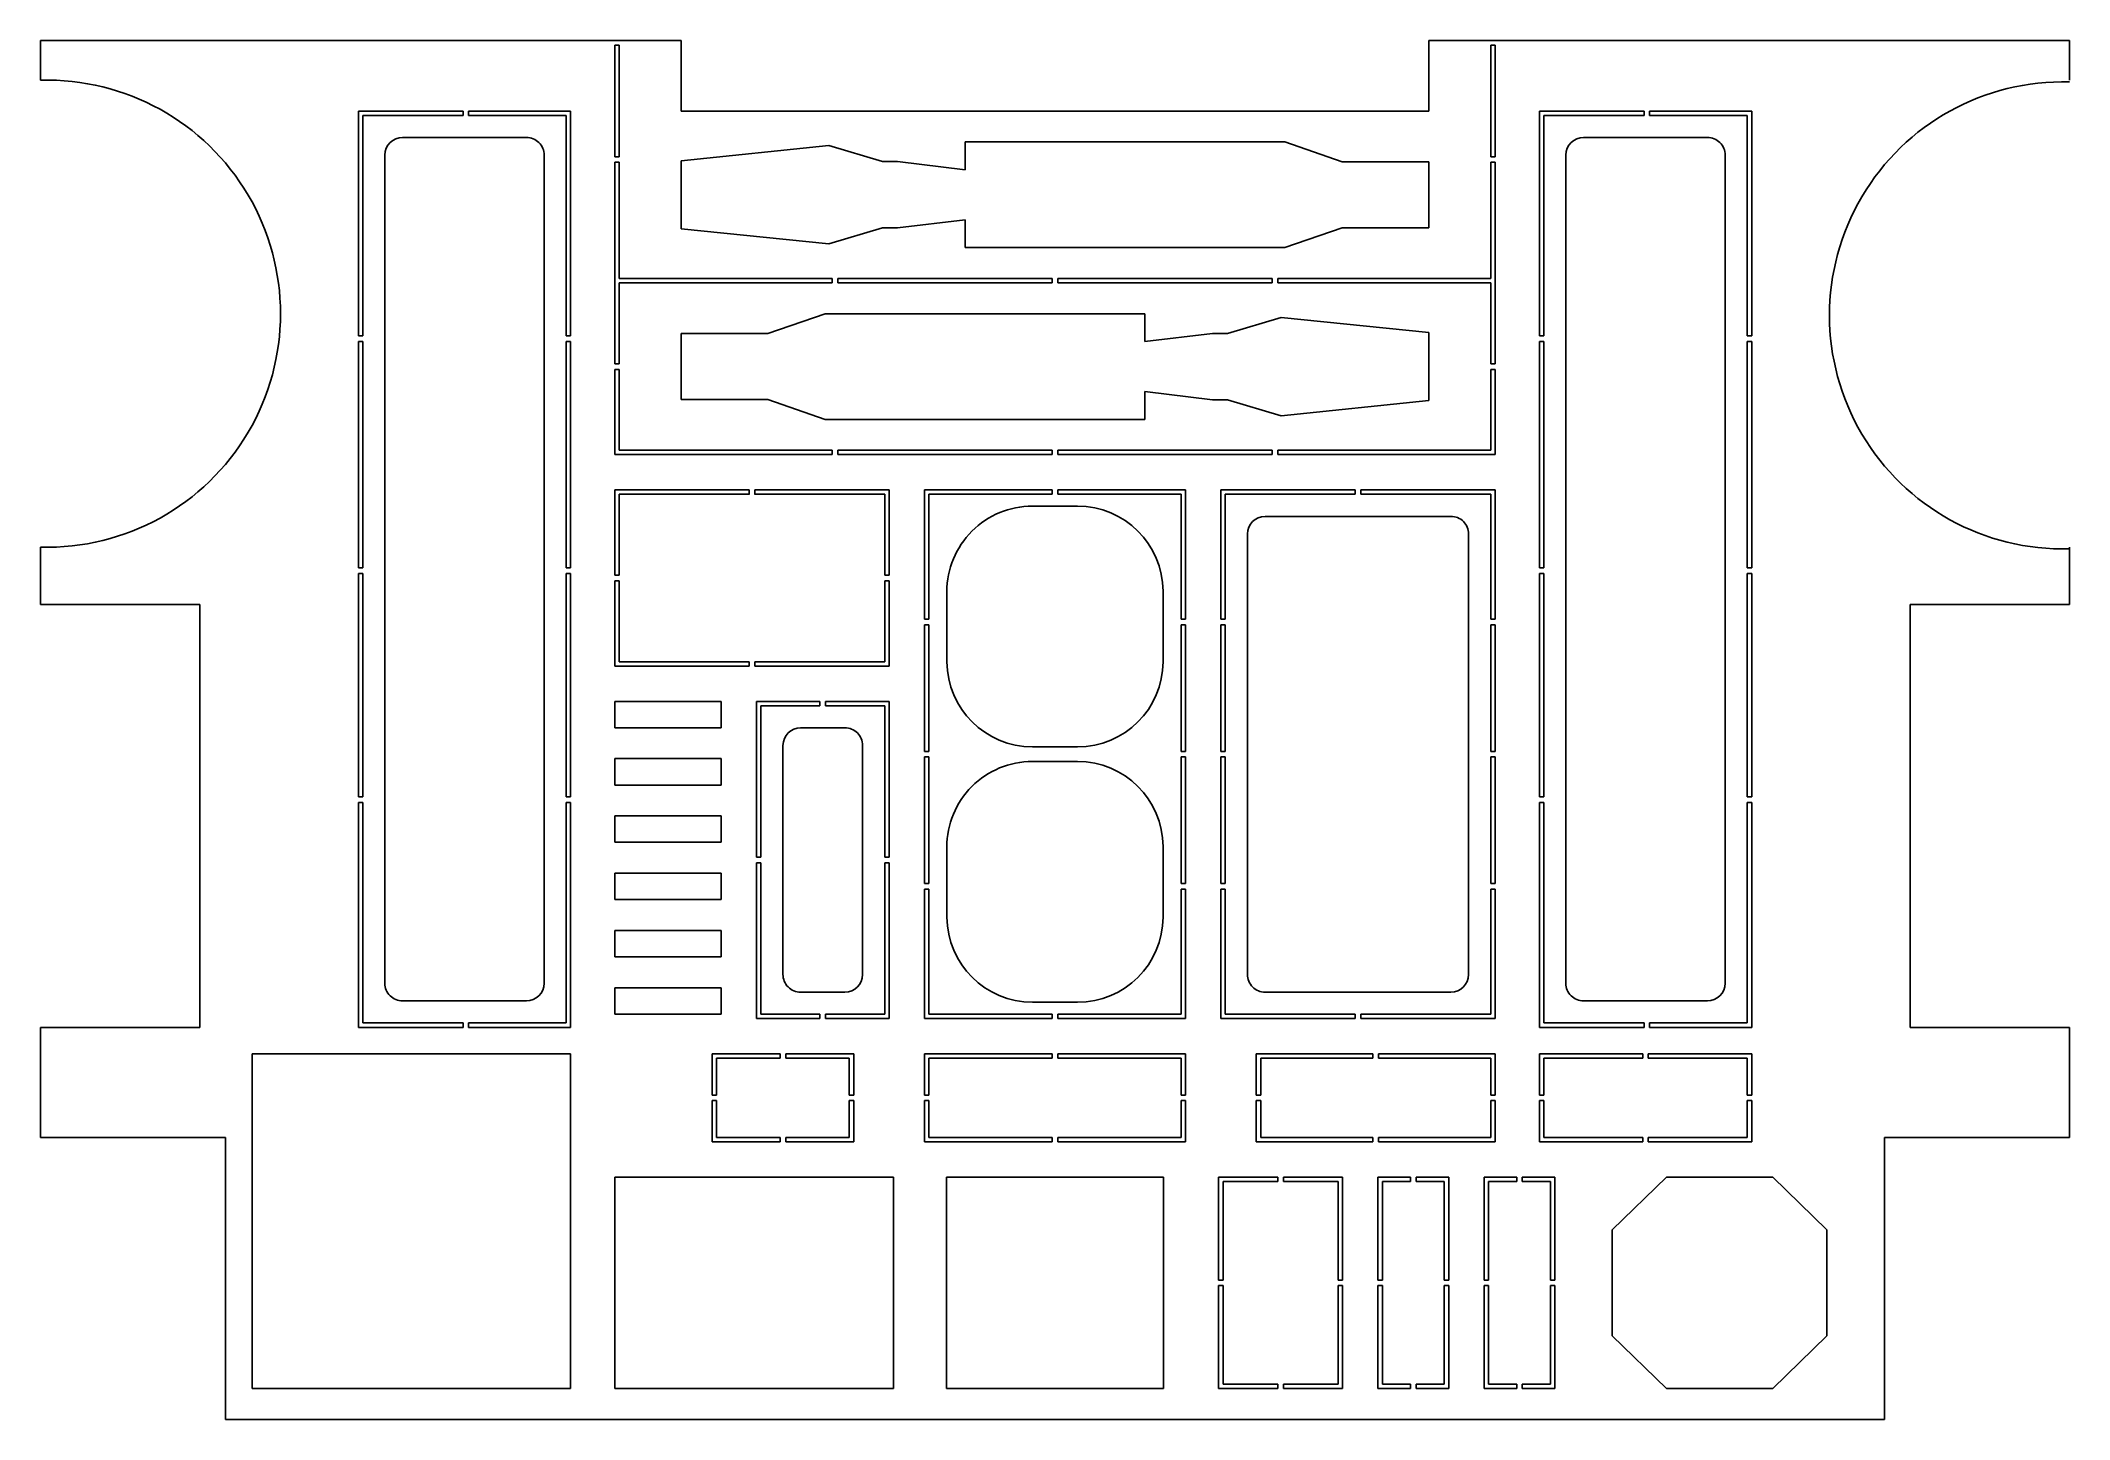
# Model space of a CAD drawing. Header units: millimetres. Extents: x 680 to 1412, y 61 to 557.
import ezdxf

# ---------------------------------------------------------------- set-up
doc = ezdxf.new("R2010")
doc.units = ezdxf.units.MM
doc.header["$MEASUREMENT"] = 0

msp = doc.modelspace()

# ---------------------------------------------------------------- linework, layer by layer
at = {"color": 7}
for p, q in [((911.31, 557.45), (680.38, 557.45)), ((680.38, 557.45), (680.38, 543.17)), ((1411.69, 557.45), (1180.77, 557.45)), ((1411.69, 543.17), (1411.69, 557.45)), ((680.38, 374.89), (680.38, 354.25)), ((1411.69, 354.25), (1411.69, 374.89)), ((680.38, 201.85), (680.38, 162.16)), ((1411.69, 162.16), (1411.69, 201.85)), ((747.09, 60.56), (1344.99, 60.56))]:
    msp.add_line(p, q, dxfattribs=at)
at = {"color": 7, "linetype": 'ByBlock'}
for p, q in [((680.38, 557.45), (680.38, 543.17)), ((888.99, 555.85), (887.39, 555.85)), ((887.39, 555.85), (887.39, 515.59)), ((888.99, 515.59), (888.99, 555.85)), ((911.31, 557.45), (911.31, 532.05)), ((1180.77, 557.45), (1180.77, 532.05)), ((1203.09, 555.85), (1203.09, 515.59)), ((1203.09, 555.85), (1204.68, 555.85)), ((1204.68, 515.59), (1204.68, 555.85)), ((832.68, 532.05), (794.92, 532.05)), ((794.92, 532.05), (794.92, 451)), ((796.51, 451), (796.51, 530.46)), ((796.51, 530.46), (832.68, 530.46)), ((832.68, 532.05), (832.68, 530.46)), ((871.45, 532.05), (834.68, 532.05)), ((834.68, 532.05), (834.68, 530.46)), ((834.68, 530.46), (869.86, 530.46)), ((869.86, 530.46), (869.86, 451)), ((871.45, 451), (871.45, 532.05)), ((911.31, 532.05), (1180.77, 532.05)), ((1258.39, 532.05), (1220.63, 532.05)), ((1220.63, 532.05), (1220.63, 451)), ((1222.22, 451), (1222.22, 530.46)), ((1222.22, 530.46), (1258.39, 530.46)), ((1258.39, 532.05), (1258.39, 530.46)), ((1297.16, 532.05), (1260.39, 532.05)), ((1260.39, 532.05), (1260.39, 530.46)), ((1260.39, 530.46), (1295.56, 530.46)), ((1295.56, 530.46), (1295.56, 451)), ((1297.16, 451), (1297.16, 532.05)), ((810.86, 522.53), (855.51, 522.53)), ((964.54, 519.61), (911.31, 514.17)), ((983.89, 513.84), (964.54, 519.61)), ((1128.94, 520.94), (1013.66, 520.94)), ((1013.66, 510.9), (1013.66, 520.94)), ((1128.94, 520.94), (1149.5, 513.79)), ((1236.57, 522.53), (1281.21, 522.53)), ((804.49, 217.73), (804.49, 516.18)), ((861.88, 516.18), (861.88, 217.73)), ((888.99, 515.59), (887.39, 515.59)), ((887.39, 515.59), (888.99, 515.59)), ((888.99, 513.59), (887.39, 513.59)), ((888.99, 513.59), (887.39, 513.59)), ((887.39, 513.59), (887.39, 440.98)), ((888.99, 471.73), (888.99, 513.59)), ((911.31, 514.17), (911.31, 489.61)), ((989.31, 513.84), (983.89, 513.84)), ((1013.66, 510.9), (989.31, 513.84)), ((1180.76, 513.79), (1149.5, 513.79)), ((1180.76, 513.79), (1180.76, 489.98)), ((1203.09, 515.59), (1204.68, 515.59)), ((1203.09, 515.59), (1204.68, 515.59)), ((1203.09, 513.59), (1204.68, 513.59)), ((1203.09, 513.59), (1204.68, 513.59)), ((1203.09, 471.73), (1203.09, 513.59)), ((1204.68, 513.59), (1204.68, 440.98)), ((1230.19, 217.73), (1230.19, 516.18)), ((1287.59, 516.18), (1287.59, 217.73)), ((989.31, 489.93), (1013.66, 492.88)), ((1013.66, 482.84), (1013.66, 492.88)), ((1128.94, 482.84), (1149.5, 489.98)), ((1180.76, 489.98), (1149.5, 489.98)), ((911.31, 489.61), (964.54, 484.16)), ((964.54, 484.16), (983.89, 489.93)), ((983.89, 489.93), (989.31, 489.93)), ((1013.66, 482.84), (1128.94, 482.84)), ((965.72, 471.73), (888.99, 471.73)), ((888.99, 440.98), (888.99, 470.14)), ((888.99, 470.14), (965.72, 470.14)), ((965.72, 470.14), (965.72, 471.73)), ((965.72, 470.14), (965.72, 471.73)), ((967.72, 470.14), (967.72, 471.73)), ((967.72, 471.73), (1045.04, 471.73)), ((967.72, 471.73), (967.72, 470.14)), ((1045.04, 470.14), (967.72, 470.14)), ((1045.04, 471.73), (1045.04, 470.14)), ((1045.04, 471.73), (1045.04, 470.14)), ((1047.04, 471.73), (1047.04, 470.14)), ((1047.04, 471.73), (1124.36, 471.73)), ((1124.36, 470.14), (1047.04, 470.14)), ((1124.36, 470.14), (1124.36, 471.73)), ((1124.36, 471.73), (1124.36, 470.14)), ((1126.36, 470.14), (1126.36, 471.73)), ((1126.36, 470.14), (1126.36, 471.73)), ((1126.36, 471.73), (1203.09, 471.73)), ((1203.09, 470.14), (1126.36, 470.14)), ((1203.09, 440.98), (1203.09, 470.14)), ((963.14, 459.03), (942.57, 451.88)), ((1078.42, 459.03), (963.14, 459.03)), ((1078.42, 459.03), (1078.42, 448.99)), ((1127.54, 457.7), (1108.19, 451.93)), ((1180.76, 452.26), (1127.54, 457.7)), ((794.92, 451), (796.51, 451)), ((794.92, 449), (794.92, 367.45)), ((794.92, 449), (796.51, 449)), ((796.51, 367.45), (796.51, 449)), ((869.86, 451), (871.45, 451)), ((869.86, 449), (869.86, 367.45)), ((869.86, 449), (871.45, 449)), ((871.45, 367.45), (871.45, 449)), ((911.31, 428.07), (911.31, 451.88)), ((911.31, 451.88), (942.57, 451.88)), ((1102.77, 451.93), (1078.42, 448.99)), ((1108.19, 451.93), (1102.77, 451.93)), ((1180.76, 427.69), (1180.76, 452.26)), ((1220.63, 451), (1222.22, 451)), ((1220.63, 449), (1220.63, 367.45)), ((1220.63, 449), (1222.22, 449)), ((1222.22, 367.45), (1222.22, 449)), ((1295.56, 451), (1297.16, 451)), ((1295.56, 449), (1295.56, 367.45)), ((1295.56, 449), (1297.16, 449)), ((1297.16, 367.45), (1297.16, 449)), ((888.99, 440.98), (887.39, 440.98)), ((887.39, 440.98), (888.99, 440.98)), ((888.99, 438.98), (887.39, 438.98)), ((888.99, 438.98), (887.39, 438.98)), ((887.39, 438.98), (887.39, 408.23)), ((888.99, 409.81), (888.99, 438.98)), ((1203.09, 440.98), (1204.68, 440.98)), ((1204.68, 440.98), (1203.09, 440.98)), ((1203.09, 438.98), (1204.68, 438.98)), ((1203.09, 438.98), (1204.68, 438.98)), ((1203.09, 409.81), (1203.09, 438.98)), ((1204.68, 438.98), (1204.68, 408.23)), ((942.57, 428.07), (911.31, 428.07)), ((963.14, 420.93), (942.57, 428.07)), ((1078.42, 430.96), (1102.77, 428.02)), ((1078.42, 420.93), (1078.42, 430.96)), ((1102.77, 428.02), (1108.19, 428.02)), ((1108.19, 428.02), (1127.54, 422.25)), ((1127.54, 422.25), (1180.76, 427.69)), ((963.14, 420.93), (1078.42, 420.93)), ((965.72, 409.81), (888.99, 409.81)), ((965.72, 408.23), (965.72, 409.81)), ((965.72, 408.23), (965.72, 409.81)), ((967.72, 408.23), (967.72, 409.81)), ((967.72, 408.23), (967.72, 409.81)), ((967.72, 409.81), (1045.04, 409.81)), ((1045.04, 408.23), (1045.04, 409.81)), ((1045.04, 409.81), (1045.04, 408.23)), ((1047.04, 408.23), (1047.04, 409.81)), ((1124.36, 409.81), (1047.04, 409.81)), ((1047.04, 409.81), (1047.04, 408.23)), ((1124.36, 408.23), (1124.36, 409.81)), ((1124.36, 408.23), (1124.36, 409.81)), ((1126.36, 408.23), (1126.36, 409.81)), ((1126.36, 408.23), (1126.36, 409.81)), ((1126.36, 409.81), (1203.09, 409.81)), ((887.39, 408.23), (965.72, 408.23)), ((1045.04, 408.23), (967.72, 408.23)), ((1047.04, 408.23), (1124.36, 408.23)), ((1204.68, 408.23), (1126.36, 408.23)), ((935.82, 395.53), (887.39, 395.53)), ((887.39, 395.53), (887.39, 364.78)), ((935.82, 395.53), (935.82, 393.93)), ((935.82, 393.94), (935.82, 395.53)), ((937.82, 395.53), (937.82, 393.93)), ((937.82, 395.53), (986.25, 395.53)), ((937.82, 393.94), (937.82, 395.53)), ((986.25, 395.53), (986.25, 364.78)), ((999, 348.9), (999, 395.53)), ((999, 395.53), (1045.04, 395.53)), ((1045.04, 395.53), (1045.04, 393.94)), ((1045.04, 395.53), (1045.04, 393.94)), ((1047.04, 395.53), (1047.04, 393.94)), ((1047.04, 393.94), (1047.04, 395.53)), ((1047.04, 395.53), (1093.07, 395.53)), ((1093.07, 395.53), (1093.07, 348.9)), ((1105.83, 348.9), (1105.83, 395.53)), ((1105.83, 395.53), (1154.26, 395.53)), ((1154.26, 395.53), (1154.26, 393.94)), ((1154.26, 395.53), (1154.26, 393.94)), ((1156.26, 395.53), (1156.26, 393.94)), ((1156.26, 395.53), (1156.26, 393.94)), ((1156.26, 393.94), (1156.26, 395.53)), ((1156.26, 395.53), (1204.68, 395.53)), ((1204.68, 395.53), (1204.68, 348.9)), ((888.99, 364.78), (888.99, 393.94)), ((888.99, 393.94), (935.82, 393.94)), ((984.65, 393.94), (937.82, 393.94)), ((984.65, 364.78), (984.65, 393.94)), ((1045.04, 393.94), (1000.6, 393.94)), ((1000.6, 393.94), (1000.6, 348.9)), ((1037.9, 389.68), (1054.17, 389.68)), ((1091.48, 393.94), (1047.04, 393.94)), ((1091.48, 348.9), (1091.48, 393.94)), ((1154.26, 393.94), (1107.42, 393.94)), ((1107.42, 393.94), (1107.42, 348.9)), ((1203.09, 393.94), (1156.26, 393.94)), ((1203.09, 348.9), (1203.09, 393.94)), ((1188.74, 386), (1121.77, 386)), ((680.38, 374.89), (680.38, 354.25)), ((1115.4, 379.65), (1115.4, 220.9)), ((1195.12, 220.9), (1195.12, 379.65)), ((794.92, 367.45), (796.51, 367.45)), ((871.45, 367.45), (869.86, 367.45)), ((1220.63, 367.45), (1222.22, 367.45)), ((1297.16, 367.45), (1295.56, 367.45)), ((794.92, 365.45), (794.92, 284.9)), ((794.92, 365.45), (796.51, 365.45)), ((796.51, 284.9), (796.51, 365.45)), ((869.86, 365.45), (869.86, 284.9)), ((871.45, 365.45), (869.86, 365.45)), ((871.45, 284.9), (871.45, 365.45)), ((887.39, 364.78), (888.99, 364.78)), ((887.39, 364.78), (888.99, 364.78)), ((887.39, 362.78), (888.99, 362.78)), ((887.39, 362.78), (888.99, 362.78)), ((887.39, 332.03), (887.39, 362.78)), ((888.99, 362.78), (888.99, 333.61)), ((984.65, 364.78), (986.25, 364.78)), ((986.25, 364.78), (984.65, 364.78)), ((984.65, 362.78), (986.25, 362.78)), ((986.25, 362.78), (984.65, 362.78)), ((984.65, 362.78), (984.65, 333.61)), ((986.25, 332.03), (986.25, 362.78)), ((1007.09, 333.6), (1007.07, 358.87)), ((1084.99, 333.6), (1084.99, 359.03)), ((1220.63, 365.45), (1220.63, 284.9)), ((1220.63, 365.45), (1222.22, 365.45)), ((1222.22, 284.9), (1222.22, 365.45)), ((1295.56, 365.45), (1295.56, 284.9)), ((1297.16, 365.45), (1295.56, 365.45)), ((1297.16, 284.9), (1297.16, 365.45)), ((680.38, 354.25), (737.78, 354.25)), ((737.78, 201.85), (737.78, 354.25)), ((1354.3, 354.25), (1411.69, 354.25)), ((1354.3, 354.25), (1354.3, 201.85)), ((999, 348.9), (1000.6, 348.9)), ((1000.6, 348.9), (999, 348.9)), ((999, 346.9), (1000.6, 346.9)), ((1000.6, 346.9), (999, 346.9)), ((999, 346.9), (999, 301.28)), ((1000.6, 301.28), (1000.6, 346.9)), ((1091.48, 348.9), (1093.07, 348.9)), ((1093.07, 348.9), (1091.48, 348.9)), ((1091.48, 346.9), (1093.07, 346.9)), ((1091.48, 346.9), (1093.07, 346.9)), ((1091.48, 301.28), (1091.48, 346.9)), ((1093.07, 346.9), (1093.07, 301.28)), ((1105.83, 348.9), (1107.42, 348.9)), ((1107.42, 348.9), (1105.83, 348.9)), ((1105.83, 346.9), (1107.42, 346.9)), ((1105.83, 346.9), (1107.42, 346.9)), ((1105.83, 301.28), (1105.83, 346.9)), ((1107.42, 346.9), (1107.42, 301.28)), ((1203.09, 348.9), (1204.68, 348.9)), ((1204.68, 348.9), (1203.09, 348.9)), ((1203.09, 346.9), (1204.68, 346.9)), ((1203.09, 346.9), (1204.68, 346.9)), ((1203.09, 301.28), (1203.09, 346.9)), ((1204.68, 346.9), (1204.68, 301.28)), ((935.82, 332.03), (887.39, 332.03)), ((888.99, 333.61), (935.82, 333.61)), ((935.82, 332.03), (935.82, 333.61)), ((935.82, 333.61), (935.82, 332.03)), ((937.82, 332.03), (937.82, 333.61)), ((984.65, 333.61), (937.82, 333.61)), ((937.82, 333.61), (937.82, 332.03)), ((937.82, 332.03), (986.25, 332.03)), ((887.39, 319.33), (925.66, 319.33)), ((887.39, 309.8), (887.39, 319.33)), ((925.66, 319.33), (925.66, 309.8)), ((938.42, 263.18), (938.42, 319.33)), ((938.42, 319.33), (961.33, 319.33)), ((961.33, 317.74), (940.01, 317.74)), ((940.01, 317.74), (940.01, 263.18)), ((961.33, 319.33), (961.33, 317.74)), ((961.33, 319.33), (961.33, 317.74)), ((963.33, 319.33), (963.33, 317.74)), ((963.33, 319.33), (986.25, 319.33)), ((963.33, 317.74), (963.33, 319.33)), ((984.65, 317.74), (963.33, 317.74)), ((984.65, 263.18), (984.65, 317.74)), ((986.25, 319.33), (986.25, 263.18)), ((887.39, 309.8), (925.66, 309.8)), ((970.3, 309.8), (954.36, 309.8)), ((947.98, 303.45), (947.98, 220.9)), ((976.68, 303.45), (976.65, 220.9)), ((999, 301.28), (1000.6, 301.28)), ((999, 301.28), (1000.6, 301.28)), ((1054.18, 302.94), (1037.9, 302.93)), ((1091.48, 301.28), (1093.07, 301.28)), ((1093.07, 301.28), (1091.48, 301.28)), ((1105.83, 301.28), (1107.42, 301.28)), ((1107.42, 301.28), (1105.83, 301.28)), ((1203.09, 301.28), (1204.68, 301.28)), ((1204.68, 301.28), (1203.09, 301.28)), ((887.39, 298.69), (925.66, 298.69)), ((887.39, 289.16), (887.39, 298.69)), ((925.66, 298.69), (925.66, 289.16)), ((999, 299.28), (1000.6, 299.28)), ((1000.6, 299.28), (999, 299.28)), ((999, 299.28), (999, 253.65)), ((1000.6, 253.65), (1000.6, 299.28)), ((1037.89, 297.65), (1054.16, 297.65)), ((1091.48, 299.28), (1093.07, 299.28)), ((1091.48, 299.28), (1093.07, 299.28)), ((1091.48, 253.65), (1091.48, 299.28)), ((1093.07, 299.28), (1093.07, 253.65)), ((1105.83, 299.28), (1107.42, 299.28)), ((1105.83, 299.28), (1107.42, 299.28)), ((1105.83, 253.65), (1105.83, 299.28)), ((1107.42, 299.28), (1107.42, 253.65)), ((1203.09, 299.28), (1204.68, 299.28)), ((1203.09, 299.28), (1204.68, 299.28)), ((1203.09, 253.65), (1203.09, 299.28)), ((1204.68, 299.28), (1204.68, 253.65)), ((887.39, 289.16), (925.66, 289.16)), ((794.92, 284.9), (796.51, 284.9)), ((794.92, 282.9), (794.92, 201.85)), ((794.92, 282.9), (796.51, 282.9)), ((796.51, 203.44), (796.51, 282.9)), ((869.86, 284.9), (871.45, 284.9)), ((869.86, 282.9), (869.86, 203.44)), ((869.86, 282.9), (871.45, 282.9)), ((871.45, 201.85), (871.45, 282.9)), ((887.39, 278.05), (925.66, 278.05)), ((887.39, 268.53), (887.39, 278.05)), ((925.66, 278.05), (925.66, 268.53)), ((1220.63, 284.9), (1222.22, 284.9)), ((1220.63, 282.9), (1220.63, 201.85)), ((1220.63, 282.9), (1222.22, 282.9)), ((1222.22, 203.44), (1222.22, 282.9)), ((1295.56, 284.9), (1297.16, 284.9)), ((1295.56, 282.9), (1295.56, 203.44)), ((1295.56, 282.9), (1297.16, 282.9)), ((1297.16, 201.85), (1297.16, 282.9)), ((887.39, 268.53), (925.66, 268.53)), ((1007.08, 241.57), (1007.06, 266.84)), ((1084.98, 241.57), (1084.98, 267)), ((887.39, 257.41), (925.66, 257.41)), ((887.39, 247.89), (887.39, 257.41)), ((925.66, 257.41), (925.66, 247.89)), ((938.42, 263.18), (940.01, 263.18)), ((940.01, 263.18), (938.42, 263.18)), ((938.42, 261.18), (940.01, 261.18)), ((938.42, 261.18), (940.01, 261.18)), ((938.42, 205.03), (938.42, 261.18)), ((940.01, 261.18), (940.01, 206.61)), ((986.25, 263.18), (984.65, 263.18)), ((986.25, 263.18), (984.65, 263.18)), ((986.25, 261.18), (984.65, 261.18)), ((986.25, 261.18), (984.65, 261.18)), ((984.65, 261.18), (984.65, 206.61)), ((986.25, 205.03), (986.25, 261.18)), ((999, 253.65), (1000.6, 253.65)), ((999, 253.65), (1000.6, 253.65)), ((999, 251.65), (1000.6, 251.65)), ((1000.6, 251.65), (999, 251.65)), ((999, 251.65), (999, 205.03)), ((1000.6, 206.61), (1000.6, 251.65)), ((1091.48, 253.65), (1093.07, 253.65)), ((1093.07, 253.65), (1091.48, 253.65)), ((1091.48, 251.65), (1093.07, 251.65)), ((1091.48, 206.61), (1091.48, 251.65)), ((1091.48, 251.65), (1093.07, 251.65)), ((1093.07, 251.65), (1093.07, 205.03)), ((1105.83, 253.65), (1107.42, 253.65)), ((1107.42, 253.65), (1105.83, 253.65)), ((1105.83, 251.65), (1107.42, 251.65)), ((1105.83, 251.65), (1107.42, 251.65)), ((1105.83, 205.03), (1105.83, 251.65)), ((1107.42, 251.65), (1107.42, 206.61)), ((1203.09, 253.65), (1204.68, 253.65)), ((1204.68, 253.65), (1203.09, 253.65)), ((1203.09, 251.65), (1204.68, 251.65)), ((1204.68, 251.65), (1203.09, 251.65)), ((1203.09, 251.65), (1203.09, 206.61)), ((1204.68, 205.03), (1204.68, 251.65)), ((887.39, 247.89), (925.66, 247.89)), ((887.39, 236.78), (925.66, 236.78)), ((887.39, 227.25), (887.39, 236.78)), ((925.66, 236.78), (925.66, 227.25)), ((887.39, 227.25), (925.66, 227.25)), ((887.39, 216.14), (925.66, 216.14)), ((887.39, 206.61), (887.39, 216.14)), ((925.66, 216.14), (925.66, 206.61)), ((954.31, 214.55), (970.3, 214.55)), ((1188.74, 214.55), (1121.77, 214.55)), ((855.51, 211.38), (810.86, 211.38)), ((887.39, 206.61), (925.66, 206.61)), ((961.33, 205.03), (938.42, 205.03)), ((940.01, 206.61), (961.33, 206.61)), ((961.33, 205.03), (961.33, 206.61)), ((961.33, 205.03), (961.33, 206.61)), ((961.33, 206.61), (961.33, 205.03)), ((963.33, 205.03), (963.33, 206.61)), ((963.33, 206.61), (963.33, 205.03)), ((984.65, 206.61), (963.33, 206.61)), ((963.33, 205.03), (986.25, 205.03)), ((999, 205.03), (1045.04, 205.03)), ((1045.04, 206.61), (1000.6, 206.61)), ((1054.17, 210.91), (1037.89, 210.9)), ((1045.04, 206.61), (1045.04, 205.03)), ((1045.04, 205.03), (1045.04, 206.61)), ((1047.04, 206.61), (1047.04, 205.03)), ((1047.04, 205.03), (1047.04, 206.61)), ((1047.04, 206.61), (1091.48, 206.61)), ((1093.07, 205.03), (1047.04, 205.03)), ((1154.26, 205.03), (1105.83, 205.03)), ((1107.42, 206.61), (1154.26, 206.61)), ((1154.26, 206.61), (1154.26, 205.03)), ((1154.26, 206.61), (1154.26, 205.03)), ((1156.26, 206.61), (1156.26, 205.03)), ((1156.26, 206.61), (1156.26, 205.03)), ((1203.09, 206.61), (1156.26, 206.61)), ((1156.26, 205.03), (1204.68, 205.03)), ((1281.21, 211.38), (1236.57, 211.38)), ((737.78, 201.85), (680.38, 201.85)), ((680.38, 201.85), (680.38, 162.16)), ((794.92, 201.85), (832.68, 201.85)), ((832.68, 203.44), (796.51, 203.44)), ((832.68, 201.85), (832.68, 203.44)), ((869.86, 203.44), (834.68, 203.44)), ((834.68, 201.85), (834.68, 203.44)), ((834.68, 201.85), (871.45, 201.85)), ((1220.63, 201.85), (1258.39, 201.85)), ((1258.39, 203.44), (1222.22, 203.44)), ((1258.39, 201.85), (1258.39, 203.44)), ((1295.56, 203.44), (1260.39, 203.44)), ((1260.39, 201.85), (1260.39, 203.44)), ((1260.39, 201.85), (1297.16, 201.85)), ((1354.3, 201.85), (1411.69, 201.85)), ((756.65, 192.33), (756.65, 71.68)), ((756.65, 192.33), (871.45, 192.33)), ((871.45, 192.33), (871.45, 71.68)), ((922.47, 177.45), (922.47, 192.33)), ((922.47, 192.33), (946.98, 192.33)), ((946.98, 190.73), (924.07, 190.73)), ((924.07, 190.73), (924.07, 177.45)), ((946.98, 190.73), (946.98, 192.33)), ((946.98, 190.73), (946.98, 192.33)), ((946.98, 192.33), (946.98, 190.73)), ((948.98, 190.73), (948.98, 192.33)), ((948.98, 190.73), (948.98, 192.33)), ((948.98, 192.33), (973.49, 192.33)), ((971.89, 190.73), (948.98, 190.73)), ((971.89, 177.45), (971.89, 190.73)), ((973.49, 192.33), (973.49, 177.45)), ((999, 177.45), (999, 192.33)), ((999, 192.33), (1045.04, 192.33)), ((1045.04, 190.73), (1000.6, 190.73)), ((1000.6, 190.73), (1000.6, 177.45)), ((1045.04, 190.73), (1045.04, 192.33)), ((1045.04, 192.33), (1045.04, 190.73)), ((1047.04, 190.73), (1047.04, 192.33)), ((1047.04, 190.73), (1047.04, 192.33)), ((1047.04, 192.33), (1093.07, 192.33)), ((1091.47, 190.73), (1047.04, 190.73)), ((1091.47, 177.45), (1091.47, 190.73)), ((1093.07, 192.33), (1093.07, 177.45)), ((1160.63, 192.33), (1118.58, 192.33)), ((1118.58, 192.33), (1118.58, 177.45)), ((1120.18, 177.45), (1120.18, 190.73)), ((1120.18, 190.73), (1160.63, 190.73)), ((1160.63, 192.33), (1160.63, 190.73)), ((1160.63, 190.73), (1160.63, 192.33)), ((1162.63, 192.33), (1162.63, 190.73)), ((1162.63, 192.33), (1204.68, 192.33)), ((1162.63, 190.73), (1162.63, 192.33)), ((1203.08, 190.73), (1162.63, 190.73)), ((1203.08, 177.45), (1203.08, 190.73)), ((1204.68, 192.33), (1204.68, 177.45)), ((1220.63, 177.45), (1220.63, 192.33)), ((1220.63, 192.33), (1257.89, 192.33)), ((1257.89, 190.73), (1222.23, 190.73)), ((1222.23, 190.73), (1222.23, 177.45)), ((1257.89, 192.33), (1257.89, 190.73)), ((1257.89, 192.33), (1257.89, 190.73)), ((1259.89, 192.33), (1259.89, 190.73)), ((1259.89, 192.33), (1297.16, 192.33)), ((1259.89, 190.73), (1259.89, 192.33)), ((1295.56, 190.73), (1259.89, 190.73)), ((1295.56, 177.45), (1295.56, 190.73)), ((1297.16, 192.33), (1297.16, 177.45)), ((922.47, 177.45), (924.07, 177.45)), ((924.07, 177.45), (922.47, 177.45)), ((971.89, 177.45), (973.49, 177.45)), ((973.49, 177.45), (971.89, 177.45)), ((999, 177.45), (1000.6, 177.45)), ((1000.6, 177.45), (999, 177.45)), ((1091.47, 177.45), (1093.07, 177.45)), ((1093.07, 177.45), (1091.47, 177.45)), ((1118.58, 177.45), (1120.18, 177.45)), ((1118.58, 177.45), (1120.18, 177.45)), ((1203.08, 177.45), (1204.68, 177.45)), ((1204.68, 177.45), (1203.08, 177.45)), ((1220.63, 177.45), (1222.23, 177.45)), ((1222.23, 177.45), (1220.63, 177.45)), ((1295.56, 177.45), (1297.16, 177.45)), ((1297.16, 177.45), (1295.56, 177.45)), ((922.47, 175.45), (924.07, 175.45)), ((922.47, 175.45), (924.07, 175.45)), ((922.47, 160.58), (922.47, 175.45)), ((924.07, 175.45), (924.07, 162.18)), ((971.89, 175.45), (973.49, 175.45)), ((971.89, 162.18), (971.89, 175.45)), ((971.89, 175.45), (973.49, 175.45)), ((973.49, 175.45), (973.49, 160.58)), ((999, 175.45), (1000.6, 175.45)), ((999, 175.45), (1000.6, 175.45)), ((999, 160.58), (999, 175.45)), ((1000.6, 175.45), (1000.6, 162.18)), ((1091.47, 175.45), (1093.07, 175.45)), ((1091.47, 162.18), (1091.47, 175.45)), ((1091.47, 175.45), (1093.07, 175.45)), ((1093.07, 175.45), (1093.07, 160.58)), ((1118.58, 175.45), (1120.18, 175.45)), ((1118.58, 175.45), (1120.18, 175.45)), ((1118.58, 160.58), (1118.58, 175.45)), ((1120.18, 175.45), (1120.18, 162.18)), ((1203.08, 175.45), (1204.68, 175.45)), ((1203.08, 162.18), (1203.08, 175.45)), ((1203.08, 175.45), (1204.68, 175.45)), ((1204.68, 175.45), (1204.68, 160.58)), ((1220.63, 175.45), (1222.23, 175.45)), ((1220.63, 160.58), (1220.63, 175.45)), ((1220.63, 175.45), (1222.23, 175.45)), ((1222.23, 175.45), (1222.23, 162.18)), ((1295.56, 175.45), (1297.16, 175.45)), ((1295.56, 175.45), (1297.16, 175.45)), ((1295.56, 162.18), (1295.56, 175.45)), ((1297.16, 175.45), (1297.16, 160.58)), ((680.38, 162.16), (747.09, 162.16)), ((747.09, 162.16), (747.09, 60.56)), ((924.07, 162.18), (946.98, 162.18)), ((946.98, 160.58), (946.98, 162.18)), ((946.98, 162.18), (946.98, 160.58)), ((948.98, 160.58), (948.98, 162.18)), ((948.98, 160.58), (948.98, 162.18)), ((948.98, 162.18), (971.89, 162.18)), ((1000.6, 162.18), (1045.04, 162.18)), ((1045.04, 160.58), (1045.04, 162.18)), ((1045.04, 162.18), (1045.04, 160.58)), ((1047.04, 160.58), (1047.04, 162.18)), ((1047.04, 160.58), (1047.04, 162.18)), ((1047.04, 162.18), (1091.47, 162.18)), ((1120.18, 162.18), (1160.63, 162.18)), ((1160.63, 160.58), (1160.63, 162.18)), ((1160.63, 162.18), (1160.63, 160.58)), ((1162.63, 160.58), (1162.63, 162.18)), ((1162.63, 162.18), (1203.08, 162.18)), ((1162.63, 160.58), (1162.63, 162.18)), ((1222.23, 162.18), (1257.89, 162.18)), ((1257.89, 160.58), (1257.89, 162.18)), ((1257.89, 162.18), (1257.89, 160.58)), ((1257.89, 162.18), (1257.89, 160.58)), ((1259.89, 160.58), (1259.89, 162.18)), ((1259.89, 160.58), (1259.89, 162.18)), ((1259.89, 162.18), (1295.56, 162.18)), ((1411.69, 162.16), (1344.99, 162.16)), ((1344.99, 162.16), (1344.99, 60.56)), ((946.98, 160.58), (922.47, 160.58)), ((973.49, 160.58), (948.98, 160.58)), ((1045.04, 160.58), (999, 160.58)), ((1093.07, 160.58), (1047.04, 160.58)), ((1160.63, 160.58), (1118.58, 160.58)), ((1204.68, 160.58), (1162.63, 160.58)), ((1257.89, 160.58), (1220.63, 160.58)), ((1297.16, 160.58), (1259.89, 160.58)), ((987.84, 147.88), (887.39, 147.88)), ((887.39, 147.88), (887.39, 71.68)), ((987.84, 71.68), (987.84, 147.88)), ((1006.98, 147.88), (1006.98, 71.68)), ((1085.1, 147.88), (1006.98, 147.88)), ((1085.1, 71.68), (1085.1, 147.88)), ((1126.35, 147.88), (1105.03, 147.88)), ((1105.03, 147.88), (1105.03, 110.78)), ((1106.63, 110.78), (1106.63, 146.28)), ((1106.63, 146.28), (1126.35, 146.28)), ((1126.35, 147.88), (1126.35, 146.28)), ((1126.35, 146.28), (1126.35, 147.88)), ((1128.35, 147.88), (1128.35, 146.28)), ((1128.35, 146.28), (1128.35, 147.88)), ((1128.35, 147.88), (1149.67, 147.88)), ((1148.07, 146.28), (1128.35, 146.28)), ((1148.07, 110.78), (1148.07, 146.28)), ((1149.67, 147.88), (1149.67, 110.78)), ((1174.19, 147.88), (1162.43, 147.88)), ((1162.43, 147.88), (1162.43, 110.78)), ((1164.03, 110.78), (1164.03, 146.28)), ((1164.03, 146.28), (1174.19, 146.28)), ((1174.19, 147.88), (1174.19, 146.28)), ((1174.19, 146.28), (1174.19, 147.88)), ((1176.19, 147.88), (1176.19, 146.28)), ((1176.19, 146.28), (1176.19, 147.88)), ((1176.19, 147.88), (1187.94, 147.88)), ((1186.34, 146.28), (1176.19, 146.28)), ((1186.34, 110.78), (1186.34, 146.28)), ((1187.94, 147.88), (1187.94, 110.78)), ((1212.45, 147.88), (1200.7, 147.88)), ((1200.7, 147.88), (1200.7, 110.78)), ((1202.3, 110.78), (1202.3, 146.28)), ((1202.3, 146.28), (1212.45, 146.28)), ((1212.45, 147.88), (1212.45, 146.28)), ((1212.45, 147.88), (1212.45, 146.28)), ((1212.45, 146.28), (1212.45, 147.88)), ((1214.45, 147.88), (1214.45, 146.28)), ((1214.45, 147.88), (1214.45, 146.28)), ((1214.45, 146.28), (1214.45, 147.88)), ((1214.45, 147.88), (1226.21, 147.88)), ((1224.61, 146.28), (1214.45, 146.28)), ((1224.61, 110.78), (1224.61, 146.28)), ((1226.21, 147.88), (1226.21, 110.78)), ((1266.44, 147.88), (1246.93, 128.83)), ((1266.44, 147.88), (1304.75, 147.88)), ((1304.75, 147.88), (1324.26, 128.83)), ((1246.93, 90.73), (1246.93, 128.83)), ((1324.26, 90.73), (1324.26, 128.83)), ((1105.03, 110.78), (1106.63, 110.78)), ((1105.03, 110.78), (1106.63, 110.78)), ((1105.03, 110.78), (1106.63, 110.78)), ((1148.07, 110.78), (1149.67, 110.78)), ((1149.67, 110.78), (1148.07, 110.78)), ((1162.43, 110.78), (1164.03, 110.78)), ((1162.43, 110.78), (1164.03, 110.78)), ((1186.34, 110.78), (1187.94, 110.78)), ((1187.94, 110.78), (1186.34, 110.78)), ((1200.7, 110.78), (1202.3, 110.78)), ((1200.7, 110.78), (1202.3, 110.78)), ((1200.7, 110.78), (1202.3, 110.78)), ((1224.61, 110.78), (1226.21, 110.78)), ((1224.61, 110.78), (1226.21, 110.78)), ((1226.21, 110.78), (1224.61, 110.78)), ((1105.03, 108.78), (1106.63, 108.78)), ((1105.03, 108.78), (1106.63, 108.78)), ((1105.03, 71.68), (1105.03, 108.78)), ((1106.63, 108.78), (1106.63, 73.28)), ((1148.07, 108.78), (1149.67, 108.78)), ((1148.07, 108.78), (1149.67, 108.78)), ((1148.07, 73.28), (1148.07, 108.78)), ((1149.67, 108.78), (1149.67, 71.68)), ((1162.43, 108.78), (1164.03, 108.78)), ((1162.43, 108.78), (1162.43, 71.68)), ((1164.03, 108.78), (1162.43, 108.78)), ((1164.03, 73.28), (1164.03, 108.78)), ((1186.34, 108.78), (1187.94, 108.78)), ((1186.34, 73.28), (1186.34, 108.78)), ((1186.34, 108.78), (1187.94, 108.78)), ((1187.94, 108.78), (1187.94, 71.68)), ((1200.7, 108.78), (1202.3, 108.78)), ((1200.7, 108.78), (1202.3, 108.78)), ((1200.7, 108.78), (1200.7, 71.68)), ((1202.3, 108.78), (1200.7, 108.78)), ((1202.3, 73.28), (1202.3, 108.78)), ((1224.61, 108.78), (1226.21, 108.78)), ((1224.61, 108.78), (1226.21, 108.78)), ((1224.61, 73.28), (1224.61, 108.78)), ((1224.61, 108.78), (1226.21, 108.78)), ((1226.21, 108.78), (1226.21, 71.68)), ((1266.44, 71.68), (1246.93, 90.73)), ((1324.26, 90.73), (1304.75, 71.68)), ((1106.63, 73.28), (1126.35, 73.28)), ((1126.35, 71.68), (1126.35, 73.28)), ((1126.35, 73.28), (1126.35, 71.68)), ((1128.35, 71.68), (1128.35, 73.28)), ((1128.35, 71.68), (1128.35, 73.28)), ((1128.35, 73.28), (1148.07, 73.28)), ((1174.19, 73.28), (1164.03, 73.28)), ((1174.19, 71.68), (1174.19, 73.28)), ((1174.19, 71.68), (1174.19, 73.28)), ((1176.19, 71.68), (1176.19, 73.28)), ((1176.19, 71.68), (1176.19, 73.28)), ((1176.19, 73.28), (1186.34, 73.28)), ((1212.45, 73.28), (1202.3, 73.28)), ((1212.45, 71.68), (1212.45, 73.28)), ((1212.45, 71.68), (1212.45, 73.28)), ((1212.45, 71.68), (1212.45, 73.28)), ((1214.45, 71.68), (1214.45, 73.28)), ((1214.45, 71.68), (1214.45, 73.28)), ((1214.45, 71.68), (1214.45, 73.28)), ((1214.45, 73.28), (1224.61, 73.28)), ((756.65, 71.68), (871.45, 71.68)), ((987.84, 71.68), (887.39, 71.68)), ((1085.1, 71.68), (1006.98, 71.68)), ((1126.35, 71.68), (1105.03, 71.68)), ((1149.67, 71.68), (1128.35, 71.68)), ((1162.43, 71.68), (1174.19, 71.68)), ((1187.94, 71.68), (1176.19, 71.68)), ((1200.7, 71.68), (1212.45, 71.68)), ((1226.21, 71.68), (1214.45, 71.68)), ((1304.75, 71.68), (1266.44, 71.68))]:
    msp.add_line(p, q, dxfattribs=at)
for centre, radius, start, end in [((682.69, 459.03), 84.17, 268.42628, 91.57372), ((1409.38, 458.42), 84.17, 88.42628, 271.57372), ((810.88, 516.13), 6.4, 90.17596, 179.57519), ((855.55, 516.2), 6.33, 359.82186, 90.42699), ((1236.59, 516.13), 6.4, 90.17596, 179.57519), ((1281.26, 516.2), 6.33, 359.82186, 90.42699), ((1037.88, 358.88), 30.81, 89.96268, 180.00716), ((1054.17, 358.87), 30.82, 0.29569, 90), ((1121.79, 379.6), 6.4, 90.17596, 179.57519), ((1188.78, 379.67), 6.33, 359.82401, 90.42484), ((1037.92, 333.76), 30.83, 180.29695, 269.96255), ((1054.23, 333.7), 30.76, 269.8982, 359.81794), ((954.38, 303.4), 6.4, 90.17596, 179.57519), ((970.35, 303.47), 6.33, 359.82404, 90.42481), ((1037.87, 266.85), 30.81, 89.96268, 180.00716), ((1054.16, 266.84), 30.82, 0.29569, 90), ((1037.91, 241.73), 30.83, 180.29695, 269.96255), ((1054.22, 241.67), 30.76, 269.8982, 359.81794), ((954.31, 220.88), 6.33, 179.82404, 270.42481), ((970.3, 220.9), 6.35, 270, 0), ((1121.73, 220.88), 6.33, 179.82404, 270.42481), ((1188.72, 220.95), 6.4, 270.17596, 359.57519), ((810.82, 217.71), 6.33, 179.82404, 270.42481), ((855.49, 217.77), 6.4, 270.17596, 359.57519), ((1236.52, 217.71), 6.33, 179.82404, 270.42481), ((1281.19, 217.77), 6.4, 270.17596, 359.57519)]:
    msp.add_arc(centre, radius, start, end, dxfattribs=at)

doc.saveas('drawing.dxf')
